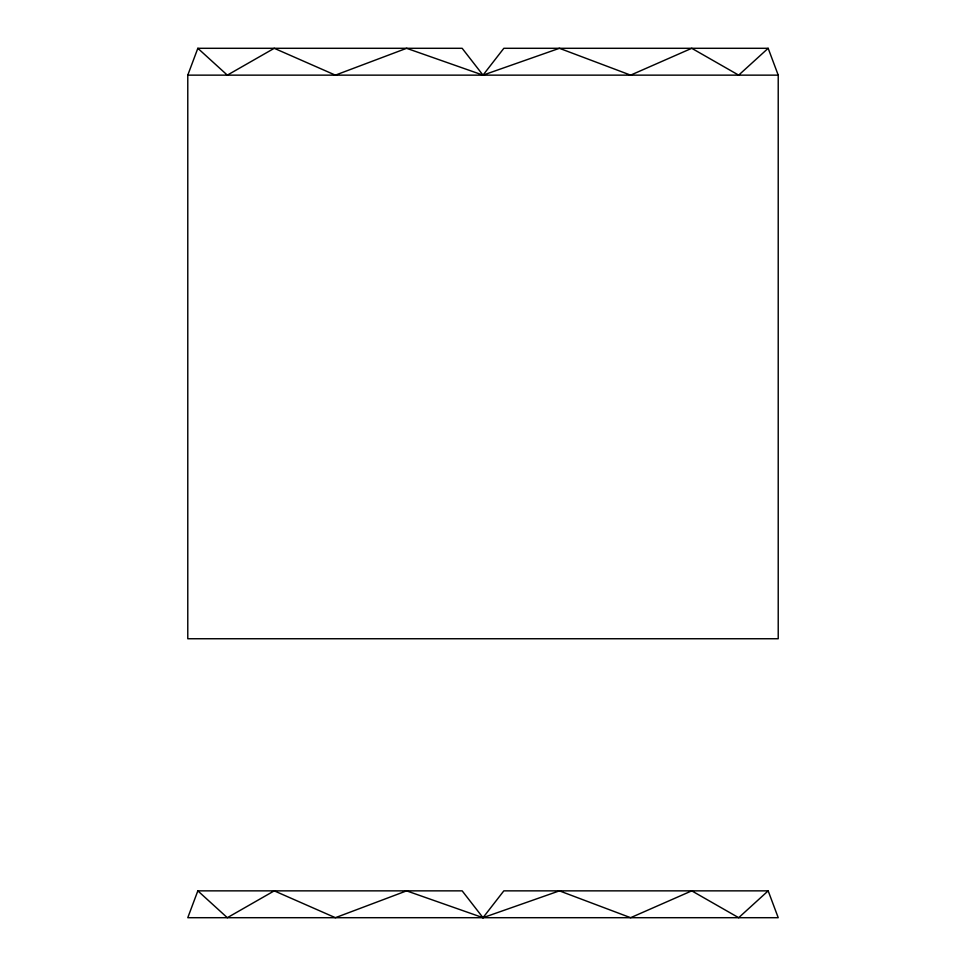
<?xml version="1.0" encoding="UTF-8"?>
<svg xmlns="http://www.w3.org/2000/svg" width="966" height="966" viewBox="0 0 966 966"><rect width="100%" height="100%" fill="white"/><g stroke="black" fill="none" stroke-linecap="round" stroke-linejoin="round"><path stroke-width="1.45" d="M187.778 75.143L197.837 48.3L462.159 48.3L483 75.143L559.411 48.3L630.617 75.143L691.753 48.3L738.676 75.143L768.163 48.3L778.222 75.143L778.222 638.743L187.778 638.743L187.778 75.143L778.222 75.143M197.837 890.857L187.778 917.7L778.222 917.7L768.163 890.857L503.841 890.857L483 917.7L406.589 890.857L335.383 917.7L274.247 890.857L227.324 917.7L197.837 890.857L462.159 890.857L483 917.7L559.411 890.857L630.617 917.7L691.753 890.857L738.676 917.7L768.163 890.857M768.163 48.3L503.841 48.3L483 75.143L406.589 48.3L335.383 75.143L274.247 48.3L227.324 75.143L197.837 48.3"/></g></svg>
